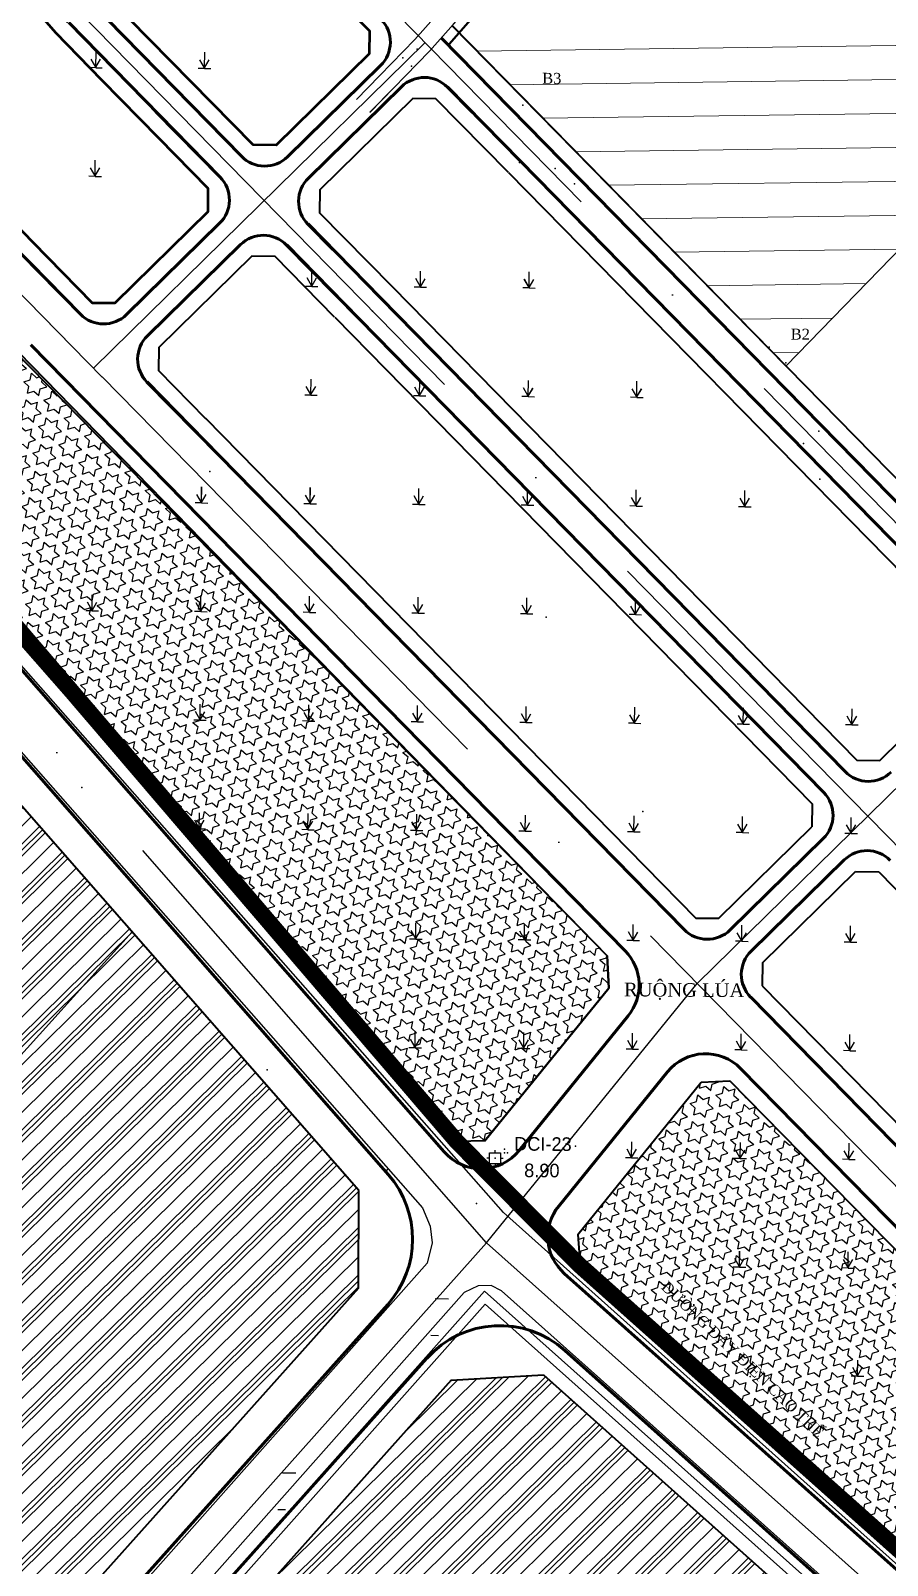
# Model space of a CAD drawing. Extents: x 577299 to 581055, y 2342699 to 2346415.
# Drawn here: x 579568.7 to 579726.4, y 2344541 to 2344823.5 of the extents above; entities that cross this region are included whole.
import ezdxf
from ezdxf.enums import TextEntityAlignment as Align

# ---------------------------------------------------------------- set-up
doc = ezdxf.new("R2010")
doc.units = 0
doc.header["$LTSCALE"] = 10
doc.header["$MEASUREMENT"] = 0
for name, pattern in [('ACAD_ISO02W100', [15, 12, -3]), ('ACAD_ISO10W100', [18, 12, -3, 0, -3]), ('CENTER', [2, 1.25, -0.25, 0.25, -0.25]), ('DASHDOT', [1, 0.5, -0.25, 0, -0.25]), ('DUONGDUT', [0.1875, 0.125, -0.0625])]:
    doc.linetypes.add(name, pattern=pattern)
for name, color, linetype, lineweight in [('-duonght-ct', 1, 'Continuous', 30), ('-duonghtmorong', 212, 'ACAD_ISO02W100', 40), ('-h-o', 2, 'Continuous', 20), ('bo-tdc', 32, 'Continuous', 50), ('HTTim-duong', 190, 'DASHDOT', 9), ('r-g-t-ke', 7, 'Continuous', 20), ('w-o', 30, 'Continuous', 20), ('whe', 142, 'Continuous', 35), ('wlong-duong', 40, 'Continuous', 53)]:
    doc.layers.add(name, color=color, linetype=linetype, lineweight=lineweight)
for name, color, linetype in [('BoCo', 103, 'Continuous'), ('CAY', 8, 'Continuous'), ('CAY-NN', 3, 'Continuous'), ('cayxanh', 74, 'Continuous'), ('CHU', 8, 'Continuous'), ('dientich', 11, 'Continuous'), ('HTCN', 192, 'Continuous'), ('HTRanhTN', 147, 'Continuous'), ('KYHIEU', 2, 'Continuous'), ('Lopduong', 7, 'Continuous'), ('moc', 8, 'Continuous'), ('NEN', 8, 'Continuous'), ('POINT', 8, 'Continuous'), ('Tim dg', 6, 'CENTER')]:
    doc.layers.add(name, color=color, linetype=linetype)
doc.styles.add('1', font='VHTIME.TTF', dxfattribs={"height": 2})
doc.linetypes.add('BOCAP_XAY', pattern='A,0.75,[147,LTTLL.SHX,S=0.1,R=0,X=0,Y=0],0.75', length=1.5)
pattern_1 = [(44.58224145, (-17089.494, 4285.579), (-4.387077064, 4.451522755), []), (44.58224145, (-17090.042, 4286.1354), (-4.387077064, 4.451522755), []), (44.58224145, (-17090.5906, 4286.692), (-4.387077064, 4.451522755), []), (44.58224145, (-17092.236, 4288.361), (-4.387077064, 4.451522755), [])]
pattern_2 = [(318.21467, (579255.8356, 2345385.644), (1.442672, 1.6143723), [1.25, -1.25]), (18.21467, (579255.8356, 2345385.644), (-0.6767515, 2.0565766), [1.25, -1.25]), (78.21467, (579257.023, 2345386.0348), (-2.1194234, 0.4422043), [1.25, -1.25])]

# ---------------------------------------------------------------- blocks, each defined once
blk = doc.blocks.new('dc-2')
at = {"layer": 'KYHIEU'}
for p, q in [((-0.5, -0.5), (-0.5, 0.5)), ((-0.5, 0.5), (0.5, 0.5)), ((0, 0.5), (0, 0.75)), ((0.5, 0.5), (0.5, -0.5)), ((-0.5, 0), (-0.75, 0)), ((0.5, -0.5), (-0.5, -0.5)), ((0, -0.5), (0, -0.75)), ((0.5, 0), (0.75, 0))]:
    blk.add_line(p, q, dxfattribs=at)
blk.add_point((0, 0), dxfattribs=at)

msp = doc.modelspace()

# ---------------------------------------------------------------- hatches: boundary and pattern name
at = {"layer": '-h-o', "extrusion": (-8.80861e-05, -0.0001149, 1)}
h = msp.add_hatch(dxfattribs=at)
h.set_pattern_fill('ANSI31', color=256, scale=50, angle=-44.2223, style=0)
h.set_pattern_definition([(0.7776545, (-1471791.123, 1069184.581), (-0.084826342, 6.249424333), [])])
h.paths.add_polyline_path([(579707.71, 2344761.7), (579668.76, 2344801.42), (579646.25, 2344824.38), (579659.91, 2344839.88), (579668.47, 2344849.38), (579680.99, 2344863.28), (579700.27, 2344885.19), (579765.75, 2344821.41)])
at = {"layer": 'cayxanh'}
h = msp.add_hatch(dxfattribs=at)
h.set_pattern_fill('STARS', color=256, scale=10, angle=-0.4178, style=0)
h.set_pattern_definition(pattern_2)
h.paths.add_polyline_path([(579578.92, 2344750.89), (579562.43, 2344767.7, -0.006733), (579536.14, 2344795.23), (579532.65, 2344749.47), (579570.28, 2344706.57)])
h = msp.add_hatch(dxfattribs=at)
h.set_pattern_fill('STARS', color=256, scale=10, angle=-0.4178, style=0)
h.set_pattern_definition(pattern_2)
h.paths.add_polyline_path([(579629.27, 2344699.57), (579578.92, 2344750.89), (579570.28, 2344706.57), (579607.78, 2344663.82), (579614.38, 2344656.29)])
h = msp.add_hatch(dxfattribs=at)
h.set_pattern_fill('STARS', color=256, scale=10, angle=-0.4178, style=0)
h.set_pattern_definition(pattern_2)
h.paths.add_polyline_path([(579675.08, 2344647.2), (579674.8, 2344653.17), (579629.27, 2344699.57), (579614.38, 2344656.29), (579647.11, 2344618.97), (579652.27, 2344619.07)])
h = msp.add_hatch(dxfattribs=at)
h.set_pattern_fill('STARS', color=256, scale=10, angle=-0.4178, style=0)
h.set_pattern_definition(pattern_2)
h.paths.add_polyline_path([(579764.18, 2344562.02), (579697.4, 2344630.12), (579692.08, 2344629.87), (579669.37, 2344601.86), (579669.83, 2344596.09), (579726.42, 2344545.62)])
at = {"layer": 'HTCN'}
h = msp.add_hatch(dxfattribs=at)
h.set_pattern_fill('PLASTI', color=256, scale=25, angle=44.5822, style=0)
h.set_pattern_definition(pattern_1)
h.paths.add_polyline_path([(579629.1, 2344609.94), (579587.33, 2344657.56), (579502, 2344563.1), (579557.34, 2344511.85), (579629.01, 2344591.97)])
h.paths.add_polyline_path([(579470.86, 2344591.94), (579502, 2344563.1), (579587.33, 2344657.56), (579560.37, 2344688.3)])
h.paths.add_polyline_path([(579439.76, 2344620.74), (579470.86, 2344591.94), (579560.37, 2344688.3), (579530.2, 2344722.69)])
h = msp.add_hatch(dxfattribs=at)
h.set_pattern_fill('PLASTI', color=256, scale=25, angle=44.5822, style=0)
h.set_pattern_definition(pattern_1)
h.paths.add_polyline_path([(579971.09, 2344285.18), (579743.24, 2344029.75), (579726.29, 2344028.78), (579418.91, 2344303.1), (579417.96, 2344320.03), (579646.08, 2344575.06), (579663.04, 2344576.02), (579970.12, 2344302.12)])

# ---------------------------------------------------------------- linework, layer by layer
at = {"layer": '-duonght-ct', "extrusion": (-8.80861e-05, -0.0001149, 1)}
for p, q in [((579628.66, 2344810.82), (579632.88, 2344815.15)), ((579635.56, 2344813.02), (579631.11, 2344808.44))]:
    msp.add_line(p, q, dxfattribs=at)
at = {"layer": '-duonght-ct', "extrusion": (-8.80861e-05, -0.0001149, 1), "elevation": 1.01}
for points in [[(579697.58, 2344887.32), (579639.43, 2344821.86), (579628.66, 2344810.8)], [(579700.27, 2344885.19), (579642.11, 2344819.72), (579631.11, 2344808.42)]]:
    msp.add_lwpolyline(points, dxfattribs=at)
at = {"layer": '-duonghtmorong', "extrusion": (-8.80861e-05, -0.0001149, 1), "elevation": 1.01}
msp.add_lwpolyline([(579701.74, 2344885.19), (579701.12, 2344884.47), (579645.73, 2344821.01)], dxfattribs=at)
at = {"layer": 'bo-tdc', "extrusion": (-8.80861e-05, -0.0001149, 1), "elevation": 1.01}
msp.add_lwpolyline([(579416.83, 2345056.75), (579423.88, 2345056.28), (579598.69, 2344856.45), (579631.04, 2344823.46), (579631, 2344819.22), (579613.87, 2344802.41), (579609.62, 2344802.46), (579583.02, 2344829.59), (579558.67, 2344857.26), (579401.61, 2345036.8), (579402.09, 2345043.86)], close=True, dxfattribs=at)
msp.add_lwpolyline([(579392.97, 2345029.24), (579385.92, 2345029.71), (579371.32, 2345016.94), (579370.84, 2345009.88), (579544.36, 2344811.53), (579553.71, 2344800.84), (579560.45, 2344793.45), (579569.09, 2344784.52), (579579.99, 2344773.4), (579584.23, 2344773.36), (579601.34, 2344790.2), (579601.37, 2344794.44), (579592.31, 2344803.68), (579581.81, 2344814.39), (579573.33, 2344823.07), (579500.38, 2344906.46), (579392.97, 2345029.24)], dxfattribs=at)
at = {"layer": 'BoCo', "elevation": 0}
msp.add_lwpolyline([(579652.27, 2344619.07), (579675.08, 2344647.2), (579674.8, 2344653.17), (579562.43, 2344767.7, -0.011582), (579517.67, 2344815.49), (579352.84, 2345003.84), (579280.27, 2345086.8), (578917.04, 2345502.02), (578911.48, 2345502.3), (578901.56, 2345493.09), (578900.97, 2345480.26), (578975.96, 2345396.36), (579070.51, 2345290.57), (579116.61, 2345238.99), (579129.09, 2345224.15), (579235.3, 2345095.92), (579351.68, 2344955.79), (579415.84, 2344882.64), (579488.56, 2344799.73), (579607.78, 2344663.82), (579647.11, 2344618.97)], format="xyb", close=True, dxfattribs=at)
msp.add_lwpolyline([(579932.98, 2344361.38), (579669.83, 2344596.09), (579669.37, 2344601.86), (579692.08, 2344629.87), (579697.4, 2344630.12), (579792.63, 2344533)], dxfattribs=at)
at = {"layer": 'CAY', "extrusion": (0.002986, 0.010064, 0.999945)}
for p, q in [((579580.68, 2344816.74), (579580.7, 2344819.62)), ((579580.68, 2344816.65), (579579.52, 2344816.66)), ((579580.68, 2344816.74), (579579.82, 2344818.24)), ((579580.68, 2344816.74), (579581.55, 2344818.23)), ((579580.68, 2344816.65), (579581.83, 2344816.64)), ((579580.54, 2344796.74), (579580.56, 2344799.62)), ((579580.54, 2344796.65), (579579.39, 2344796.66)), ((579580.54, 2344796.74), (579579.69, 2344798.24)), ((579580.54, 2344796.74), (579581.41, 2344798.23)), ((579580.54, 2344796.65), (579581.69, 2344796.64)), ((579619.98, 2344716.47), (579619.13, 2344717.97)), ((579619.98, 2344716.47), (579620, 2344719.35)), ((579619.98, 2344716.47), (579620.86, 2344717.96)), ((579639.98, 2344716.33), (579639.13, 2344717.83)), ((579639.98, 2344716.33), (579640, 2344719.21)), ((579639.98, 2344716.33), (579640.86, 2344717.82)), ((579659.98, 2344716.19), (579659.13, 2344717.69)), ((579659.98, 2344716.19), (579660, 2344719.07)), ((579659.98, 2344716.19), (579660.86, 2344717.68)), ((579679.98, 2344716.05), (579679.13, 2344717.55)), ((579679.98, 2344716.05), (579680, 2344718.93)), ((579679.98, 2344716.05), (579680.86, 2344717.54)), ((579619.98, 2344716.38), (579618.83, 2344716.39)), ((579619.98, 2344716.38), (579621.14, 2344716.37)), ((579639.98, 2344716.24), (579638.83, 2344716.25)), ((579639.98, 2344716.24), (579641.14, 2344716.23)), ((579659.98, 2344716.1), (579658.83, 2344716.11)), ((579659.98, 2344716.1), (579661.13, 2344716.09)), ((579679.98, 2344715.96), (579678.83, 2344715.97)), ((579679.98, 2344715.96), (579681.13, 2344715.95)), ((579639.85, 2344696.33), (579638.99, 2344697.83)), ((579639.85, 2344696.33), (579639.87, 2344699.21)), ((579639.85, 2344696.33), (579640.72, 2344697.82)), ((579659.85, 2344696.19), (579658.99, 2344697.69)), ((579659.85, 2344696.19), (579658.99, 2344697.69)), ((579659.85, 2344696.19), (579659.87, 2344699.07)), ((579659.85, 2344696.19), (579659.87, 2344699.07)), ((579659.85, 2344696.19), (579660.72, 2344697.68)), ((579659.85, 2344696.19), (579660.72, 2344697.68)), ((579679.84, 2344696.05), (579678.99, 2344697.55)), ((579679.84, 2344696.05), (579679.86, 2344698.93)), ((579679.84, 2344696.05), (579680.72, 2344697.54)), ((579699.84, 2344695.91), (579698.99, 2344697.41)), ((579699.84, 2344695.91), (579699.86, 2344698.79)), ((579699.84, 2344695.91), (579700.72, 2344697.4)), ((579719.84, 2344695.77), (579719.86, 2344698.65)), ((579639.85, 2344696.24), (579638.69, 2344696.25)), ((579639.85, 2344696.24), (579641, 2344696.23)), ((579659.84, 2344696.1), (579658.69, 2344696.11)), ((579659.84, 2344696.1), (579658.69, 2344696.11)), ((579659.84, 2344696.1), (579661, 2344696.09)), ((579659.84, 2344696.1), (579661, 2344696.09)), ((579679.84, 2344695.96), (579678.69, 2344695.97)), ((579679.84, 2344695.96), (579681, 2344695.95)), ((579699.84, 2344695.82), (579698.69, 2344695.83)), ((579699.84, 2344695.82), (579701, 2344695.82)), ((579719.84, 2344695.69), (579718.69, 2344695.69)), ((579719.84, 2344695.77), (579718.99, 2344697.28)), ((579719.84, 2344695.77), (579720.72, 2344697.26)), ((579719.84, 2344695.69), (579721, 2344695.68)), ((579679.71, 2344676.05), (579678.85, 2344677.55)), ((579679.71, 2344676.05), (579679.73, 2344678.93)), ((579679.71, 2344676.05), (579680.58, 2344677.54)), ((579699.71, 2344675.91), (579699.73, 2344678.79)), ((579719.71, 2344675.77), (579719.73, 2344678.65)), ((579679.71, 2344675.96), (579678.55, 2344675.97)), ((579679.71, 2344675.96), (579680.86, 2344675.96)), ((579699.71, 2344675.83), (579698.55, 2344675.83)), ((579699.71, 2344675.91), (579698.85, 2344677.42)), ((579699.71, 2344675.91), (579700.58, 2344677.4)), ((579699.71, 2344675.83), (579700.86, 2344675.82)), ((579719.7, 2344675.69), (579718.55, 2344675.69)), ((579719.71, 2344675.77), (579718.85, 2344677.28)), ((579719.7, 2344675.69), (579720.86, 2344675.68)), ((579719.71, 2344675.77), (579720.58, 2344677.26)), ((579719.57, 2344655.78), (579719.59, 2344658.66)), ((579719.57, 2344655.69), (579718.41, 2344655.7)), ((579719.57, 2344655.78), (579718.71, 2344657.28)), ((579719.57, 2344655.78), (579720.44, 2344657.27)), ((579719.57, 2344655.69), (579720.72, 2344655.68)), ((579699.43, 2344635.92), (579699.45, 2344638.8)), ((579719.43, 2344635.78), (579719.45, 2344638.66)), ((579699.43, 2344635.83), (579698.28, 2344635.84)), ((579699.43, 2344635.92), (579698.58, 2344637.42)), ((579699.43, 2344635.92), (579700.3, 2344637.41)), ((579699.43, 2344635.83), (579700.58, 2344635.82)), ((579719.43, 2344635.69), (579718.28, 2344635.7)), ((579719.43, 2344635.78), (579718.58, 2344637.28)), ((579719.43, 2344635.78), (579720.3, 2344637.27)), ((579719.43, 2344635.69), (579720.58, 2344635.68)), ((579719.29, 2344615.78), (579719.31, 2344618.66)), ((579719.29, 2344615.69), (579718.14, 2344615.7)), ((579719.29, 2344615.78), (579718.44, 2344617.28)), ((579719.29, 2344615.78), (579720.17, 2344617.27)), ((579719.29, 2344615.69), (579720.44, 2344615.68)), ((579719.15, 2344595.78), (579719.17, 2344598.66)), ((579719.15, 2344595.69), (579718, 2344595.7)), ((579719.15, 2344595.78), (579718.3, 2344597.28)), ((579719.15, 2344595.78), (579720.03, 2344597.27)), ((579719.15, 2344595.69), (579720.3, 2344595.68)), ((579720.89, 2344575.86), (579720.91, 2344578.74)), ((579720.89, 2344575.86), (579720.03, 2344577.36)), ((579720.89, 2344575.86), (579721.76, 2344577.35)), ((579720.88, 2344575.77), (579719.73, 2344575.78)), ((579720.88, 2344575.77), (579722.04, 2344575.76))]:
    msp.add_line(p, q, dxfattribs=at)
at = {"layer": 'CAY-NN', "ltscale": 0.5, "extrusion": (0.002986, 0.010064, 0.999945)}
for p, q in [((579600.68, 2344816.6), (579600.7, 2344819.48)), ((579600.68, 2344816.6), (579600.7, 2344819.48)), ((579600.68, 2344816.51), (579599.52, 2344816.52)), ((579600.68, 2344816.51), (579599.53, 2344816.52)), ((579600.68, 2344816.6), (579599.82, 2344818.1)), ((579600.68, 2344816.6), (579599.83, 2344818.1)), ((579600.68, 2344816.6), (579601.55, 2344818.09)), ((579600.68, 2344816.6), (579601.55, 2344818.09)), ((579600.68, 2344816.51), (579601.83, 2344816.5)), ((579600.68, 2344816.51), (579601.83, 2344816.5)), ((579620.4, 2344776.46), (579620.42, 2344779.34)), ((579620.4, 2344776.46), (579620.42, 2344779.34)), ((579620.4, 2344776.46), (579619.55, 2344777.96)), ((579620.4, 2344776.46), (579619.55, 2344777.96)), ((579620.4, 2344776.46), (579621.28, 2344777.95)), ((579620.4, 2344776.46), (579621.27, 2344777.95)), ((579640.4, 2344776.32), (579639.55, 2344777.82)), ((579640.4, 2344776.32), (579639.55, 2344777.82)), ((579640.4, 2344776.32), (579640.42, 2344779.2)), ((579640.4, 2344776.32), (579640.42, 2344779.2)), ((579640.4, 2344776.32), (579641.28, 2344777.81)), ((579640.4, 2344776.32), (579641.27, 2344777.81)), ((579660.4, 2344776.18), (579659.54, 2344777.69)), ((579660.4, 2344776.18), (579659.55, 2344777.69)), ((579660.4, 2344776.18), (579660.42, 2344779.06)), ((579660.4, 2344776.18), (579660.42, 2344779.06)), ((579660.4, 2344776.18), (579661.27, 2344777.67)), ((579660.4, 2344776.18), (579661.27, 2344777.67)), ((579620.4, 2344776.37), (579619.25, 2344776.38)), ((579620.4, 2344776.37), (579619.25, 2344776.38)), ((579620.4, 2344776.37), (579621.55, 2344776.37)), ((579620.4, 2344776.37), (579621.55, 2344776.37)), ((579640.4, 2344776.23), (579639.25, 2344776.24)), ((579640.4, 2344776.23), (579639.25, 2344776.24)), ((579640.4, 2344776.23), (579641.55, 2344776.23)), ((579640.4, 2344776.23), (579641.55, 2344776.23)), ((579660.4, 2344776.1), (579659.25, 2344776.1)), ((579660.4, 2344776.1), (579659.25, 2344776.1)), ((579660.4, 2344776.1), (579661.55, 2344776.09)), ((579660.4, 2344776.1), (579661.55, 2344776.09)), ((579620.26, 2344756.46), (579619.41, 2344757.96)), ((579620.26, 2344756.46), (579619.41, 2344757.96)), ((579620.26, 2344756.46), (579620.28, 2344759.34)), ((579620.26, 2344756.46), (579620.28, 2344759.34)), ((579620.26, 2344756.46), (579621.14, 2344757.95)), ((579620.26, 2344756.46), (579621.14, 2344757.95)), ((579640.26, 2344756.32), (579639.41, 2344757.83)), ((579640.26, 2344756.32), (579639.41, 2344757.83)), ((579640.26, 2344756.32), (579640.28, 2344759.2)), ((579640.26, 2344756.32), (579640.28, 2344759.2)), ((579640.26, 2344756.32), (579641.14, 2344757.81)), ((579640.26, 2344756.32), (579641.13, 2344757.81)), ((579660.26, 2344756.18), (579659.41, 2344757.69)), ((579660.26, 2344756.18), (579659.41, 2344757.69)), ((579660.26, 2344756.18), (579660.28, 2344759.06)), ((579660.26, 2344756.18), (579660.28, 2344759.06)), ((579660.26, 2344756.18), (579661.14, 2344757.68)), ((579660.26, 2344756.18), (579661.13, 2344757.68)), ((579680.26, 2344756.05), (579679.41, 2344757.55)), ((579680.26, 2344756.05), (579679.41, 2344757.55)), ((579680.26, 2344756.05), (579680.28, 2344758.93)), ((579680.26, 2344756.05), (579680.28, 2344758.93)), ((579680.26, 2344756.05), (579681.14, 2344757.54)), ((579680.26, 2344756.05), (579681.13, 2344757.54)), ((579620.26, 2344756.37), (579619.11, 2344756.38)), ((579620.26, 2344756.37), (579619.11, 2344756.38)), ((579620.26, 2344756.37), (579621.41, 2344756.37)), ((579620.26, 2344756.37), (579621.41, 2344756.37)), ((579640.26, 2344756.24), (579639.11, 2344756.24)), ((579640.26, 2344756.24), (579639.11, 2344756.24)), ((579640.26, 2344756.24), (579641.41, 2344756.23)), ((579640.26, 2344756.24), (579641.41, 2344756.23)), ((579660.26, 2344756.1), (579659.11, 2344756.11)), ((579660.26, 2344756.1), (579659.11, 2344756.11)), ((579660.26, 2344756.1), (579661.41, 2344756.09)), ((579660.26, 2344756.1), (579661.41, 2344756.09)), ((579680.26, 2344755.96), (579679.11, 2344755.97)), ((579680.26, 2344755.96), (579679.11, 2344755.97)), ((579680.26, 2344755.96), (579681.41, 2344755.95)), ((579680.26, 2344755.96), (579681.41, 2344755.95)), ((579600.13, 2344736.6), (579599.27, 2344738.11)), ((579600.12, 2344736.6), (579599.27, 2344738.11)), ((579600.12, 2344736.6), (579600.14, 2344739.48)), ((579600.12, 2344736.6), (579601, 2344738.09)), ((579600.13, 2344736.6), (579600.15, 2344739.48)), ((579600.13, 2344736.6), (579601, 2344738.09)), ((579620.13, 2344736.46), (579619.27, 2344737.97)), ((579620.12, 2344736.46), (579619.27, 2344737.97)), ((579620.12, 2344736.46), (579620.14, 2344739.34)), ((579620.12, 2344736.46), (579621, 2344737.95)), ((579620.13, 2344736.46), (579620.15, 2344739.34)), ((579620.13, 2344736.46), (579621, 2344737.95)), ((579640.12, 2344736.33), (579639.27, 2344737.83)), ((579640.12, 2344736.33), (579639.27, 2344737.83)), ((579640.12, 2344736.33), (579640.14, 2344739.2)), ((579640.12, 2344736.33), (579640.14, 2344739.2)), ((579640.12, 2344736.33), (579641, 2344737.82)), ((579640.12, 2344736.33), (579641, 2344737.82)), ((579660.12, 2344736.19), (579659.27, 2344737.69)), ((579660.12, 2344736.19), (579659.27, 2344737.69)), ((579660.12, 2344736.19), (579660.14, 2344739.07)), ((579660.12, 2344736.19), (579660.14, 2344739.07)), ((579660.12, 2344736.19), (579661, 2344737.68)), ((579660.12, 2344736.19), (579661, 2344737.68)), ((579680.12, 2344736.05), (579679.27, 2344737.55)), ((579680.12, 2344736.05), (579679.27, 2344737.55)), ((579680.12, 2344736.05), (579680.14, 2344738.93)), ((579680.12, 2344736.05), (579680.14, 2344738.93)), ((579680.12, 2344736.05), (579681, 2344737.54)), ((579680.12, 2344736.05), (579681, 2344737.54)), ((579700.12, 2344735.91), (579699.27, 2344737.41)), ((579700.12, 2344735.91), (579699.27, 2344737.41)), ((579700.12, 2344735.91), (579700.14, 2344738.79)), ((579700.12, 2344735.91), (579700.14, 2344738.79)), ((579700.12, 2344735.91), (579701, 2344737.4)), ((579700.12, 2344735.91), (579701, 2344737.4)), ((579600.13, 2344736.52), (579598.97, 2344736.52)), ((579600.12, 2344736.52), (579598.97, 2344736.52)), ((579600.12, 2344736.52), (579601.27, 2344736.51)), ((579600.13, 2344736.52), (579601.28, 2344736.51)), ((579620.12, 2344736.38), (579618.97, 2344736.38)), ((579620.12, 2344736.38), (579618.97, 2344736.38)), ((579620.12, 2344736.38), (579621.28, 2344736.37)), ((579620.12, 2344736.38), (579621.27, 2344736.37)), ((579640.12, 2344736.24), (579638.97, 2344736.25)), ((579640.12, 2344736.24), (579638.97, 2344736.25)), ((579640.12, 2344736.24), (579641.28, 2344736.23)), ((579640.12, 2344736.24), (579641.27, 2344736.23)), ((579660.12, 2344736.1), (579658.97, 2344736.11)), ((579660.12, 2344736.1), (579658.97, 2344736.11)), ((579660.12, 2344736.1), (579661.28, 2344736.09)), ((579660.12, 2344736.1), (579661.27, 2344736.09)), ((579680.12, 2344735.96), (579678.97, 2344735.97)), ((579680.12, 2344735.96), (579678.97, 2344735.97)), ((579680.12, 2344735.96), (579681.27, 2344735.95)), ((579680.12, 2344735.96), (579681.27, 2344735.95)), ((579700.12, 2344735.82), (579698.97, 2344735.83)), ((579700.12, 2344735.82), (579698.97, 2344735.83)), ((579700.12, 2344735.82), (579701.27, 2344735.81)), ((579700.12, 2344735.82), (579701.27, 2344735.81)), ((579579.99, 2344716.74), (579579.13, 2344718.25)), ((579579.99, 2344716.74), (579580.01, 2344719.62)), ((579579.99, 2344716.74), (579580.86, 2344718.23)), ((579599.99, 2344716.6), (579599.13, 2344718.11)), ((579599.99, 2344716.6), (579600.01, 2344719.48)), ((579599.99, 2344716.6), (579600.86, 2344718.09)), ((579579.99, 2344716.66), (579578.83, 2344716.66)), ((579579.99, 2344716.66), (579581.14, 2344716.65)), ((579599.98, 2344716.52), (579598.83, 2344716.52)), ((579599.98, 2344716.52), (579601.14, 2344716.51)), ((579579.85, 2344696.74), (579578.99, 2344698.25)), ((579579.85, 2344696.74), (579579.87, 2344699.62)), ((579579.85, 2344696.74), (579580.72, 2344698.23)), ((579599.85, 2344696.61), (579598.99, 2344698.11)), ((579599.85, 2344696.61), (579599.87, 2344699.49)), ((579599.85, 2344696.61), (579600.72, 2344698.1)), ((579619.85, 2344696.47), (579618.99, 2344697.97)), ((579619.85, 2344696.47), (579619.87, 2344699.35)), ((579619.85, 2344696.47), (579620.72, 2344697.96)), ((579579.85, 2344696.66), (579578.7, 2344696.66)), ((579579.85, 2344696.66), (579581, 2344696.65)), ((579599.85, 2344696.52), (579598.69, 2344696.53)), ((579599.85, 2344696.52), (579601, 2344696.51)), ((579619.85, 2344696.38), (579618.69, 2344696.39)), ((579619.85, 2344696.38), (579621, 2344696.37)), ((579599.71, 2344676.61), (579598.86, 2344678.11)), ((579599.71, 2344676.61), (579598.86, 2344678.11)), ((579599.71, 2344676.61), (579599.73, 2344679.49)), ((579599.71, 2344676.61), (579599.73, 2344679.49)), ((579599.71, 2344676.61), (579600.59, 2344678.1)), ((579599.71, 2344676.61), (579600.58, 2344678.1)), ((579619.71, 2344676.47), (579618.85, 2344677.97)), ((579619.71, 2344676.47), (579618.86, 2344677.97)), ((579619.71, 2344676.47), (579619.73, 2344679.35)), ((579619.71, 2344676.47), (579619.73, 2344679.35)), ((579619.71, 2344676.47), (579620.59, 2344677.96)), ((579619.71, 2344676.47), (579620.58, 2344677.96)), ((579639.71, 2344676.33), (579638.85, 2344677.83)), ((579639.71, 2344676.33), (579638.86, 2344677.83)), ((579639.71, 2344676.33), (579639.73, 2344679.21)), ((579639.71, 2344676.33), (579639.73, 2344679.21)), ((579639.71, 2344676.33), (579640.58, 2344677.82)), ((579639.71, 2344676.33), (579640.58, 2344677.82)), ((579659.71, 2344676.19), (579658.85, 2344677.69)), ((579659.71, 2344676.19), (579658.86, 2344677.69)), ((579659.71, 2344676.19), (579659.73, 2344679.07)), ((579659.71, 2344676.19), (579659.73, 2344679.07)), ((579659.71, 2344676.19), (579660.58, 2344677.68)), ((579659.71, 2344676.19), (579660.58, 2344677.68)), ((579599.71, 2344676.52), (579598.56, 2344676.53)), ((579599.71, 2344676.52), (579598.56, 2344676.53)), ((579599.71, 2344676.52), (579600.86, 2344676.51)), ((579599.71, 2344676.52), (579600.86, 2344676.51)), ((579619.71, 2344676.38), (579618.56, 2344676.39)), ((579619.71, 2344676.38), (579618.56, 2344676.39)), ((579619.71, 2344676.38), (579620.86, 2344676.37)), ((579619.71, 2344676.38), (579620.86, 2344676.37)), ((579639.71, 2344676.24), (579638.56, 2344676.25)), ((579639.71, 2344676.24), (579638.56, 2344676.25)), ((579639.71, 2344676.24), (579640.86, 2344676.23)), ((579639.71, 2344676.24), (579640.86, 2344676.23)), ((579659.71, 2344676.1), (579658.55, 2344676.11)), ((579659.71, 2344676.1), (579658.56, 2344676.11)), ((579659.71, 2344676.1), (579660.86, 2344676.1)), ((579659.71, 2344676.1), (579660.86, 2344676.1)), ((579639.57, 2344656.33), (579638.72, 2344657.83)), ((579639.57, 2344656.33), (579638.72, 2344657.83)), ((579639.57, 2344656.33), (579639.59, 2344659.21)), ((579639.57, 2344656.33), (579639.59, 2344659.21)), ((579639.57, 2344656.33), (579640.45, 2344657.82)), ((579639.57, 2344656.33), (579640.44, 2344657.82)), ((579659.57, 2344656.19), (579659.59, 2344659.07)), ((579679.57, 2344656.05), (579679.59, 2344658.93)), ((579699.57, 2344655.91), (579699.59, 2344658.79)), ((579639.57, 2344656.24), (579638.42, 2344656.25)), ((579639.57, 2344656.24), (579638.42, 2344656.25)), ((579639.57, 2344656.24), (579640.72, 2344656.24)), ((579639.57, 2344656.24), (579640.72, 2344656.24)), ((579659.57, 2344656.1), (579658.42, 2344656.11)), ((579659.57, 2344656.19), (579658.72, 2344657.69)), ((579659.57, 2344656.19), (579660.44, 2344657.68)), ((579659.57, 2344656.1), (579660.72, 2344656.1)), ((579679.57, 2344655.97), (579678.42, 2344655.97)), ((579679.57, 2344656.05), (579678.71, 2344657.56)), ((579679.57, 2344656.05), (579680.44, 2344657.54)), ((579679.57, 2344655.97), (579680.72, 2344655.96)), ((579699.57, 2344655.83), (579698.42, 2344655.84)), ((579699.57, 2344655.91), (579698.71, 2344657.42)), ((579699.57, 2344655.91), (579700.44, 2344657.41)), ((579699.57, 2344655.83), (579700.72, 2344655.82)), ((579639.43, 2344636.33), (579639.45, 2344639.21)), ((579639.43, 2344636.33), (579639.45, 2344639.21)), ((579659.43, 2344636.19), (579659.45, 2344639.07)), ((579679.43, 2344636.06), (579679.45, 2344638.93)), ((579639.43, 2344636.24), (579638.28, 2344636.25)), ((579639.43, 2344636.24), (579638.28, 2344636.25)), ((579639.43, 2344636.33), (579638.58, 2344637.84)), ((579639.43, 2344636.33), (579638.58, 2344637.84)), ((579639.43, 2344636.33), (579640.31, 2344637.82)), ((579639.43, 2344636.33), (579640.31, 2344637.82)), ((579639.43, 2344636.24), (579640.59, 2344636.24)), ((579639.43, 2344636.24), (579640.58, 2344636.24)), ((579659.43, 2344636.11), (579658.28, 2344636.11)), ((579659.43, 2344636.19), (579658.58, 2344637.7)), ((579659.43, 2344636.19), (579660.31, 2344637.68)), ((579659.43, 2344636.11), (579660.58, 2344636.1)), ((579679.43, 2344635.97), (579678.28, 2344635.98)), ((579679.43, 2344636.06), (579678.58, 2344637.56)), ((579679.43, 2344636.06), (579680.3, 2344637.55)), ((579679.43, 2344635.97), (579680.58, 2344635.96)), ((579679.29, 2344616.06), (579679.31, 2344618.94)), ((579679.29, 2344616.06), (579679.31, 2344618.94)), ((579699.29, 2344615.92), (579699.31, 2344618.8)), ((579699.29, 2344615.92), (579699.31, 2344618.8)), ((579679.29, 2344615.97), (579678.14, 2344615.98)), ((579679.29, 2344615.97), (579678.14, 2344615.98)), ((579679.29, 2344616.06), (579678.44, 2344617.56)), ((579679.29, 2344616.06), (579678.44, 2344617.56)), ((579679.29, 2344616.06), (579680.17, 2344617.55)), ((579679.29, 2344616.06), (579680.17, 2344617.55)), ((579679.29, 2344615.97), (579680.45, 2344615.96)), ((579679.29, 2344615.97), (579680.44, 2344615.96)), ((579699.29, 2344615.83), (579698.14, 2344615.84)), ((579699.29, 2344615.83), (579698.14, 2344615.84)), ((579699.29, 2344615.92), (579698.44, 2344617.42)), ((579699.29, 2344615.92), (579698.44, 2344617.42)), ((579699.29, 2344615.92), (579700.17, 2344617.41)), ((579699.29, 2344615.92), (579700.17, 2344617.41)), ((579699.29, 2344615.83), (579700.45, 2344615.82)), ((579699.29, 2344615.83), (579700.44, 2344615.82)), ((579699.15, 2344595.92), (579699.17, 2344598.8)), ((579699.16, 2344595.92), (579699.18, 2344598.8)), ((579699.16, 2344595.83), (579698, 2344595.84)), ((579699.15, 2344595.83), (579698, 2344595.84)), ((579699.16, 2344595.92), (579698.3, 2344597.42)), ((579699.15, 2344595.92), (579698.3, 2344597.42)), ((579699.15, 2344595.92), (579700.03, 2344597.41)), ((579699.15, 2344595.83), (579700.3, 2344595.82)), ((579699.16, 2344595.92), (579700.03, 2344597.41)), ((579699.16, 2344595.83), (579700.31, 2344595.82))]:
    msp.add_line(p, q, dxfattribs=at)
at = {"layer": 'dientich', "extrusion": (-1.38117e-05, 2.8119e-05, 1), "elevation": 0.36}
msp.add_lwpolyline([(579470.86, 2344591.94), (579502, 2344563.1), (579587.32, 2344657.56), (579560.37, 2344688.3)], close=True, dxfattribs=at)
msp.add_lwpolyline([(579629.1, 2344609.94), (579587.32, 2344657.56), (579502, 2344563.1), (579557.34, 2344511.85), (579629.01, 2344591.98), (579629.1, 2344609.94)], dxfattribs=at)
at = {"layer": 'HTRanhTN', "linetype": 'BOCAP_XAY', "ltscale": 0.5}
for points in [[(579545.72, 2344185.72), (579403.72, 2344311.91), (579652.22, 2344591.41)], [(579976.54, 2344302.14), (579652.22, 2344591.41)], [(579548.21, 2344186.28), (579406.22, 2344312.47), (579652.35, 2344589.05)], [(579652.34, 2344589.05), (579975.35, 2344300.77)]]:
    msp.add_lwpolyline(points, dxfattribs=at)
at = {"layer": 'HTTim-duong', "ltscale": 25, "extrusion": (-8.80861e-05, -0.0001149, 1), "elevation": 1.01}
msp.add_lwpolyline([(579529.36, 2344815.4), (579540.15, 2344803.06, 0.014221), (579553.68, 2344788.45), (579581.85, 2344759.72)], format="xyb", dxfattribs=at)
at = {"layer": 'Lopduong'}
for points in [[(579752.89, 2344016.08), (580002.03, 2344296.03), (579979.88, 2344315.94), (579655.68, 2344605.88), (579511.27, 2344769.74), (579330.48, 2344974.91), (579334.37, 2344982.35)], [(579307.08, 2344955.84), (579310.87, 2344959.18), (579316.99, 2344962.43), (579323.79, 2344962.74), (579327.55, 2344961.21), (579331.29, 2344958), (579503.27, 2344762.96), (579640.82, 2344606.75), (579642.22, 2344603.41), (579642.55, 2344600.31), (579641.68, 2344596.56), (579400.56, 2344324.81), (579398.1, 2344323.01), (579395.58, 2344322.04), (579392.28, 2344321.69), (579389.78, 2344322.15), (579387.79, 2344322.95), (579010.64, 2344659.83)], [(579735.08, 2344013.03), (579736.06, 2344012.77), (579737.54, 2344013.05), (579739.01, 2344013.97), (579740.56, 2344015.38), (579979.2, 2344283.02), (579980.75, 2344285.83), (579982.13, 2344289.92), (579982.33, 2344296.12), (579981.32, 2344298.96), (579977.16, 2344304.31), (579655.35, 2344591.51), (579653.43, 2344592.47), (579651.05, 2344592.41), (579648.47, 2344591.19), (579403.06, 2344314.42), (579402.19, 2344311.96), (579403.05, 2344309.58), (579735.08, 2344013.03)]]:
    msp.add_lwpolyline(points, dxfattribs=at)
at = {"layer": 'NEN', "ltscale": 0.5, "extrusion": (0.002986, 0.010064, 0.999945)}
for p, q in [((579643.15, 2344590.05), (579645.6, 2344590.03)), ((579643.75, 2344583.23), (579642.3, 2344583.24)), ((579615, 2344557.97), (579617.46, 2344557.96)), ((579615.6, 2344551.15), (579614.15, 2344551.16))]:
    msp.add_line(p, q, dxfattribs=at)
at = {"layer": 'POINT', "extrusion": (0.002986, 0.010064, 0.999945)}
for p in [(579639.8, 2344820.09, 5.3), (579637.19, 2344818.45, 5.32), (579638.78, 2344816.96, 5.33), (579659.27, 2344809.78, 5.34), (579658.68, 2344799.19, 5.45), (579665.22, 2344798.08, 5.44), (579668.78, 2344795.24, 5.46), (579631.57, 2344771.8, 5.81), (579704.6, 2344765.22, 5.66), (579707.65, 2344762.34, 5.68), (579713.75, 2344749.74, 5.79), (579710.92, 2344747.49, 5.82), (579601.65, 2344742.34, 6.19), (579713.91, 2344740.92, 5.87), (579663.54, 2344715.47, 6.28), (579578.07, 2344684.14, 6.85), (579681.36, 2344679.7, 6.59), (579619.24, 2344651.7, 7.05), (579612.2, 2344632.19, 7.27), (579655.89, 2344617.54, 7.29), (579655.89, 2344617.54, 7.29), (579655.89, 2344616.92, 7.29), (579655.89, 2344616.92, 7.29), (579656.45, 2344616.88, 7.29), (579668.99, 2344618.12, 7.24), (579634.28, 2344613.75, 7.39), (579650.75, 2344607.59, 7.4), (579722.27, 2344554.41, 7.73)]:
    msp.add_point(p, dxfattribs=at)
at = {"layer": 'r-g-t-ke', "linetype": 'DUONGDUT', "ltscale": 30, "const_width": 3}
msp.add_lwpolyline([(580001.02, 2344300.69), (579669.83, 2344596.09), (579647.11, 2344618.97), (579119.21, 2345236.08), (579042.89, 2345321.47), (578991.47, 2345379.01), (578900.97, 2345480.26), (578900.97, 2345480.26), (578900.97, 2345480.26), (578900.97, 2345480.26), (578900.97, 2345480.26), (578900.97, 2345480.26), (578862.14, 2345517.79), (578441.74, 2345871.97), (578277.5, 2346019.61), (578162.37, 2346114.41), (578072.58, 2346188.33), (578049.93, 2346206.99), (578031, 2346222.58), (578002.73, 2346246.39), (577662.13, 2345497), (577641.86, 2345453.16)], dxfattribs=at)
at = {"layer": 'Tim dg', "linetype": 'ACAD_ISO10W100', "ltscale": 0.8}
for q in [(579322.62, 2344976.83), (579691.33, 2344648.09), (579389.48, 2344305.24), (579995.54, 2344294.55)]:
    msp.add_line((579652.59, 2344600.32), q, dxfattribs=at)
at = {"layer": 'Tim dg', "linetype": 'ACAD_ISO10W100', "ltscale": 0.8, "extrusion": (-0.00335, 0.003246, 0.999989)}
for p, q in [((579602.8, 2344860.5), (579865.16, 2344592.94)), ((579577.65, 2344826.87), (579837.02, 2344562.36)), ((579581.85, 2344759.74), (579801.39, 2344535.85)), ((579691.33, 2344648.09), (579752.38, 2344707.95))]:
    msp.add_line(p, q, dxfattribs=at)
at = {"layer": 'Tim dg', "linetype": 'ACAD_ISO10W100', "ltscale": 0.8, "extrusion": (-8.80861e-05, -0.0001149, 1), "elevation": 1.01}
msp.add_lwpolyline([(579641.28, 2344821.24), (579580.23, 2344761.38)], dxfattribs=at)
msp.add_lwpolyline([(579529.36, 2344815.4), (579540.15, 2344803.06, 0.014221), (579553.68, 2344788.45), (579581.85, 2344759.72)], format="xyb", dxfattribs=at)
at = {"layer": 'w-o', "extrusion": (-8.80861e-05, -0.0001149, 1), "elevation": 1.01}
msp.add_lwpolyline([(579707.71, 2344761.7), (579668.76, 2344801.42), (579646.25, 2344824.38), (579659.91, 2344839.88), (579668.47, 2344849.38), (579680.99, 2344863.28), (579700.27, 2344885.19), (579765.75, 2344821.41), (579707.71, 2344761.7)], dxfattribs=at)
at = {"layer": 'whe'}
for p, q in [((579647.11, 2344618.97), (579346, 2344962.26)), ((579629.1, 2344609.94), (579330.1, 2344950.82)), ((579675.08, 2344647.2), (579674.8, 2344653.17)), ((579652.27, 2344619.07), (579675.08, 2344647.2)), ((579669.37, 2344601.86), (579692.08, 2344629.87)), ((579692.08, 2344629.87), (579697.4, 2344630.12)), ((579652.27, 2344619.07), (579647.11, 2344618.97)), ((579629.01, 2344591.98), (579629.1, 2344609.94)), ((579669.37, 2344601.86), (579669.83, 2344596.09)), ((579669.83, 2344596.09), (580001.02, 2344300.69)), ((579629.01, 2344591.98), (579400.05, 2344336.02)), ((579646.08, 2344575.06), (579663.04, 2344576.02)), ((579663.04, 2344576.02), (579970.12, 2344302.12)), ((579646.08, 2344575.06), (579417.96, 2344320.03))]:
    msp.add_line(p, q, dxfattribs=at)
at = {"layer": 'whe', "extrusion": (-0.00335, 0.003246, 0.999989)}
for p, q in [((579581.76, 2344830.89), (579609.62, 2344802.47)), ((579581.76, 2344830.89), (579609.62, 2344802.47)), ((579573.55, 2344822.84), (579601.37, 2344794.46)), ((579573.55, 2344822.84), (579601.37, 2344794.46)), ((579646.25, 2344824.4), (579816.61, 2344650.66)), ((579646.25, 2344824.4), (579816.61, 2344650.66)), ((579656.63, 2344797.38), (579742.15, 2344710.18)), ((579656.63, 2344797.38), (579742.15, 2344710.18)), ((579575.89, 2344777.6), (579579.99, 2344773.42)), ((579575.89, 2344777.6), (579579.99, 2344773.42)), ((579635.21, 2344776.38), (579720.73, 2344689.17)), ((579635.21, 2344776.38), (579720.73, 2344689.17)), ((579624.64, 2344770.74), (579712.52, 2344681.12)), ((579624.64, 2344770.74), (579712.52, 2344681.12)), ((579562.46, 2344767.73), (579674.8, 2344653.17)), ((579600.87, 2344752.13), (579691.09, 2344660.12)), ((579600.87, 2344752.13), (579691.09, 2344660.12)), ((579724.97, 2344689.13), (579742.1, 2344705.93)), ((579724.97, 2344689.13), (579742.1, 2344705.93)), ((579720.73, 2344689.17), (579724.97, 2344689.13)), ((579720.73, 2344689.17), (579724.97, 2344689.13)), ((579712.52, 2344681.12), (579712.47, 2344676.88)), ((579712.52, 2344681.12), (579712.47, 2344676.88)), ((579695.34, 2344660.07), (579712.47, 2344676.88)), ((579695.34, 2344660.07), (579712.47, 2344676.88)), ((579703.39, 2344651.86), (579720.52, 2344668.67)), ((579703.39, 2344651.86), (579720.52, 2344668.67)), ((579720.52, 2344668.67), (579724.77, 2344668.62)), ((579720.52, 2344668.67), (579724.77, 2344668.62)), ((579724.77, 2344668.62), (579824.18, 2344567.24)), ((579724.77, 2344668.62), (579824.18, 2344567.24)), ((579691.09, 2344660.12), (579695.34, 2344660.07)), ((579691.09, 2344660.12), (579695.34, 2344660.07)), ((579703.39, 2344651.86), (579703.35, 2344647.62)), ((579703.39, 2344651.86), (579703.35, 2344647.62)), ((579703.35, 2344647.62), (579803.84, 2344545.14)), ((579703.35, 2344647.62), (579803.84, 2344545.14)), ((579697.4, 2344630.12), (579799.9, 2344525.59))]:
    msp.add_line(p, q, dxfattribs=at)
at = {"layer": 'whe'}
msp.add_lwpolyline([(578917.04, 2345502.02), (579160.5, 2345223.71), (579517.64, 2344815.45), (579527.91, 2344803.71), (579674.8, 2344653.17), (579675.08, 2344647.2), (579652.27, 2344619.07), (579647.11, 2344618.97), (579346, 2344962.26), (579119.21, 2345236.08), (578900.97, 2345480.26), (578901.56, 2345493.09), (578911.48, 2345502.3)], close=True, dxfattribs=at)
at = {"layer": 'whe', "extrusion": (-8.80861e-05, -0.0001149, 1), "elevation": 1.01}
for points in [[(579573.33, 2344823.07), (579392.97, 2345029.24), (579385.92, 2345029.71), (579371.32, 2345016.94), (579370.84, 2345009.88), (579535.31, 2344821.88)], [(579573.33, 2344823.07), (579392.97, 2345029.24), (579385.92, 2345029.71), (579371.32, 2345016.94), (579370.84, 2345009.88), (579535.31, 2344821.88)], [(579631.04, 2344823.46), (579631.04, 2344823.46), (579631, 2344819.22), (579613.87, 2344802.41), (579609.62, 2344802.46), (579609.62, 2344802.46)], [(579631.04, 2344823.46), (579631.04, 2344823.46), (579631, 2344819.22), (579613.87, 2344802.41), (579609.62, 2344802.46), (579609.62, 2344802.46)], [(579656.63, 2344797.36), (579643.3, 2344810.96), (579639.05, 2344811.01), (579621.92, 2344794.2), (579621.88, 2344789.96), (579635.21, 2344776.36)], [(579656.63, 2344797.36), (579643.3, 2344810.96), (579639.05, 2344811.01), (579621.92, 2344794.2), (579621.88, 2344789.96), (579635.21, 2344776.36)], [(579579.99, 2344773.4), (579579.99, 2344773.4), (579584.23, 2344773.36), (579601.34, 2344790.2), (579601.37, 2344794.44), (579601.37, 2344794.44)], [(579579.99, 2344773.4), (579579.99, 2344773.4), (579584.23, 2344773.36), (579601.34, 2344790.2), (579601.37, 2344794.44), (579601.37, 2344794.44)], [(579624.64, 2344770.72), (579613.67, 2344781.91), (579609.42, 2344781.95), (579592.29, 2344765.15), (579592.25, 2344760.9), (579600.87, 2344752.11)], [(579624.64, 2344770.72), (579613.67, 2344781.91), (579609.42, 2344781.95), (579592.29, 2344765.15), (579592.25, 2344760.9), (579600.87, 2344752.11)]]:
    msp.add_lwpolyline(points, dxfattribs=at)
msp.add_lwpolyline([(579535.31, 2344821.88), (579552.36, 2344802.39, 0.014221), (579565.89, 2344787.78), (579575.89, 2344777.58)], format="xyb", dxfattribs=at)
msp.add_lwpolyline([(579535.31, 2344821.88), (579552.36, 2344802.39, 0.014221), (579565.89, 2344787.78), (579575.89, 2344777.58)], format="xyb", dxfattribs=at)
at = {"layer": 'wlong-duong'}
for p, q in [((579644.81, 2344617.05), (579343.72, 2344960.31)), ((579634.51, 2344612.87), (579334.96, 2344954.38)), ((579658.57, 2344617.31), (579678.67, 2344642.11)), ((579665.88, 2344607.09), (579685.92, 2344631.8)), ((579666.88, 2344594.7), (579999.02, 2344298.46)), ((579634.39, 2344589), (579404.52, 2344332.01)), ((579641.62, 2344579.08), (579413.49, 2344324.04)), ((579667.02, 2344580.51), (579974.12, 2344306.6))]:
    msp.add_line(p, q, dxfattribs=at)
at = {"layer": 'wlong-duong', "extrusion": (-0.00335, 0.003246, 0.999989)}
for p, q in [((579579.62, 2344828.79), (579607.48, 2344800.37)), ((579579.62, 2344828.79), (579607.48, 2344800.37)), ((579575.69, 2344824.94), (579603.56, 2344796.52)), ((579575.69, 2344824.94), (579603.56, 2344796.52)), ((579644.25, 2344822.15), (579815.09, 2344647.93)), ((579644.25, 2344822.15), (579815.09, 2344647.93)), ((579645.44, 2344813.08), (579658.78, 2344799.48)), ((579645.44, 2344813.08), (579658.78, 2344799.48)), ((579658.78, 2344799.48), (579744.29, 2344712.28)), ((579658.78, 2344799.48), (579744.29, 2344712.28)), ((579619.74, 2344787.88), (579633.07, 2344774.28)), ((579619.74, 2344787.88), (579633.07, 2344774.28)), ((579615.81, 2344784.03), (579629.14, 2344770.43)), ((579615.81, 2344784.03), (579629.14, 2344770.43)), ((579633.07, 2344774.28), (579718.58, 2344687.07)), ((579633.07, 2344774.28), (579718.58, 2344687.07)), ((579629.14, 2344770.43), (579714.66, 2344683.22)), ((579629.14, 2344770.43), (579714.66, 2344683.22)), ((579568.69, 2344765.66), (579678.11, 2344654.08)), ((579590.1, 2344758.82), (579603.44, 2344745.22)), ((579590.1, 2344758.82), (579603.44, 2344745.22)), ((579603.44, 2344745.22), (579688.95, 2344658.02)), ((579603.44, 2344745.22), (579688.95, 2344658.02)), ((579697.44, 2344657.93), (579714.57, 2344674.74)), ((579697.44, 2344657.93), (579714.57, 2344674.74)), ((579701.29, 2344654.01), (579718.42, 2344670.81)), ((579701.29, 2344654.01), (579718.42, 2344670.81)), ((579701.21, 2344645.52), (579802.64, 2344542.08)), ((579701.21, 2344645.52), (579802.64, 2344542.08)), ((579699.34, 2344632.43), (579795.94, 2344533.91))]:
    msp.add_line(p, q, dxfattribs=at)
at = {"layer": 'wlong-duong', "extrusion": (-8.80861e-05, -0.0001149, 1), "elevation": 1.01}
for points in [[(579575.59, 2344825.04), (579393.91, 2345032.72, 0.414214), (579385.44, 2345033.28), (579367.84, 2345017.88, 0.414214), (579367.27, 2345009.41), (579533.51, 2344819.39)], [(579575.59, 2344825.04), (579393.91, 2345032.72, 0.414214), (579385.44, 2345033.28), (579367.84, 2345017.88, 0.414214), (579367.27, 2345009.41), (579533.51, 2344819.39)], [(579625.82, 2344833.07), (579633.19, 2344825.56, -0.414214), (579633.1, 2344817.07), (579615.97, 2344800.27, -0.414214), (579607.48, 2344800.35), (579606.21, 2344801.65)], [(579625.82, 2344833.07), (579633.19, 2344825.56, -0.414214), (579633.1, 2344817.07), (579615.97, 2344800.27, -0.414214), (579607.48, 2344800.35), (579606.21, 2344801.65)], [(579573.71, 2344775.52), (579563.69, 2344785.74, -0.014221), (579550.16, 2344800.35), (579533.51, 2344819.39)], [(579573.71, 2344775.52), (579563.69, 2344785.74, -0.014221), (579550.16, 2344800.35), (579533.51, 2344819.39)], [(579624.3, 2344783.2), (579619.73, 2344787.86, -0.414216), (579619.82, 2344796.34), (579636.95, 2344813.15, -0.414211), (579645.44, 2344813.06), (579650.01, 2344808.41)], [(579624.3, 2344783.2), (579619.73, 2344787.86, -0.414216), (579619.82, 2344796.34), (579636.95, 2344813.15, -0.414211), (579645.44, 2344813.06), (579650.01, 2344808.41)], [(579591.72, 2344808.57), (579603.56, 2344796.5, -0.414217), (579603.47, 2344788.02), (579586.34, 2344771.22, -0.41421), (579577.85, 2344771.3), (579568.7, 2344780.63)], [(579591.72, 2344808.57), (579603.56, 2344796.5, -0.414217), (579603.47, 2344788.02), (579586.34, 2344771.22, -0.41421), (579577.85, 2344771.3), (579568.7, 2344780.63)], [(579603.44, 2344745.2), (579590.1, 2344758.8, -0.414218), (579590.19, 2344767.29), (579607.32, 2344784.09, -0.414209), (579615.81, 2344784.01), (579629.14, 2344770.41)], [(579603.44, 2344745.2), (579590.1, 2344758.8, -0.414218), (579590.19, 2344767.29), (579607.32, 2344784.09, -0.414209), (579615.81, 2344784.01), (579629.14, 2344770.41)]]:
    msp.add_lwpolyline(points, format="xyb", dxfattribs=at)
at = {"layer": 'wlong-duong', "extrusion": (-0.00335, 0.003246, 0.999989)}
for centre, start, end in [((579719.69, 2344685.15, 5691.86), 224.4384, 314.4384), ((579719.69, 2344685.15, 5691.86), 224.4384, 314.4384), ((579707.2, 2344672.9, 5691.86), 314.4384, 44.4384), ((579707.2, 2344672.9, 5691.86), 314.4384, 44.4384), ((579719.45, 2344660.4, 5691.86), 44.4384, 134.4384), ((579719.45, 2344660.4, 5691.86), 44.4384, 134.4384), ((579690.06, 2344656.09, 5691.86), 224.4384, 314.4384), ((579690.06, 2344656.09, 5691.86), 224.4384, 314.4384), ((579702.31, 2344643.6, 5691.86), 134.4384, 224.4384), ((579702.31, 2344643.6, 5691.86), 134.4384, 224.4384)]:
    msp.add_arc(centre, 6, start, end, dxfattribs=at)
at = {"layer": 'wlong-duong'}
for centre, radius, start, end in [((579671.68, 2344647.78, 0), 9, 320.9606, 44.4381), ((579692.91, 2344626.13, 0), 9, 44.4381, 140.9606), ((579651.58, 2344622.98, 0), 9, 221.2556, 320.9606), ((579620.98, 2344601), 18, 318.1875, 41.2556), ((579672.87, 2344601.42, 0), 9, 140.9606, 228.2692), ((579655.04, 2344567.08), 18, 48.2692, 138.1875)]:
    msp.add_arc(centre, radius, start, end, dxfattribs=at)

# ---------------------------------------------------------------- block references
at = {"layer": 'moc', "extrusion": (0.002986, 0.010064, 0.999945), "xscale": 1.999999999935148, "yscale": 2.000000000151099, "rotation": 359.6023588357085}
for zscale in [2.000000000002771, 2.000000000008303]:
    msp.add_blockref('dc-2', (579651.55, 2344479.68, 25332.02), dxfattribs=dict(at, zscale=zscale))

# ---------------------------------------------------------------- texts
at = {"layer": 'CHU', "extrusion": (0.002986, 0.010064, 0.999945), "style": '1'}
for s, height, rotation, p in [('b3', 2, 359.6024, (579661.99, 2344677.47, 25334.76)), (' B2', 2, 359.6024, (579707.36, 2344630.37, 25334.76)), ('RUéNG LóA', 2.5, 359.6024, (579686.35, 2344509.4, 25334.76)), ('®\xadêng d©y ®iÖn cao thÕ', 2, 316.2472, (579696.45, 2344441.91, 25334.76))]:
    msp.add_text(s, height=height, rotation=rotation, dxfattribs=at).set_placement(p, align=Align.CENTER)
at = {"layer": 'moc', "extrusion": (0.002986, 0.010064, 0.999945), "text_generation_flag": 6}
for s, p in [('DCI-23', (579655.06, 2344481.1, 25332.02)), ('8.90', (579656.91, 2344476.21, 25332.02))]:
    msp.add_text(s, height=2.5, rotation=179.6024, dxfattribs=at).set_placement(p)

doc.saveas('drawing.dxf')
